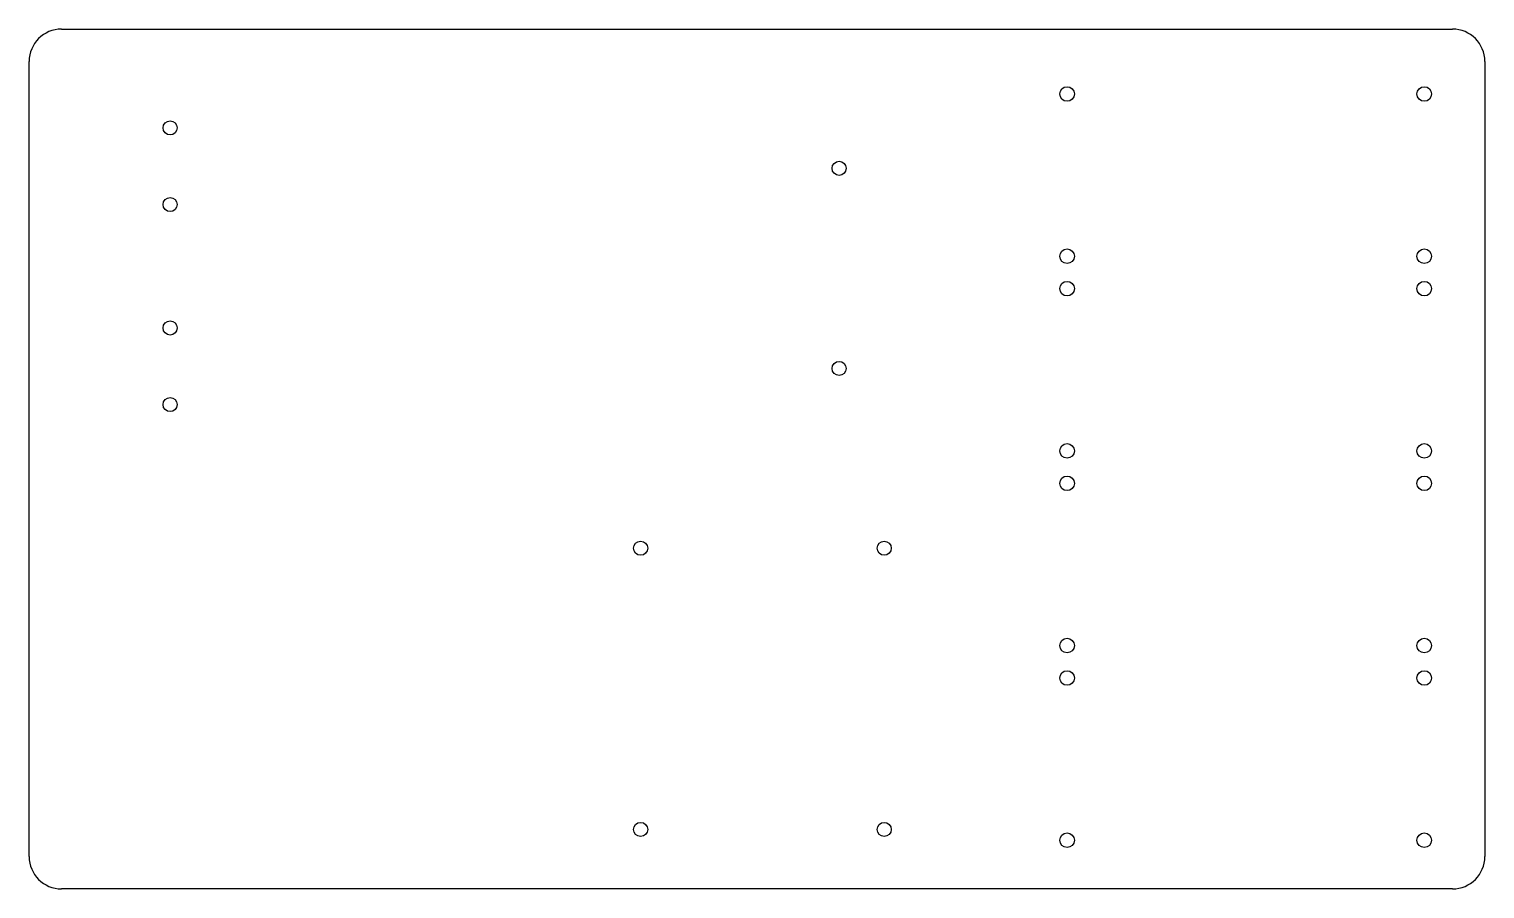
# Model space of a CAD drawing. Extents: x 0 to 13.5, y 0 to 8.
import ezdxf

# ---------------------------------------------------------------- set-up
doc = ezdxf.new("R2010")
doc.units = 0
doc.layers.add('20', color=7, linetype='CONTINUOUS')

msp = doc.modelspace()

# ---------------------------------------------------------------- linework, layer by layer
at = {"layer": '20'}
for p, q in [((0.3, 7.95), (13.15, 7.95)), ((0, 0.3), (0, 7.65)), ((13.45, 7.65), (13.45, 0.3)), ((13.15, 0), (0.3, 0))]:
    msp.add_line(p, q, dxfattribs=at)
for centre, radius in [((9.59, 7.35), 0.067268), ((12.89, 7.35), 0.067268), ((1.302756, 7.036614), 0.065192), ((7.483858, 6.662598), 0.065192), ((1.302756, 6.327953), 0.065192), ((9.59, 5.85), 0.067268), ((12.89, 5.85), 0.067268), ((9.59, 5.55), 0.067268), ((12.89, 5.55), 0.067268), ((1.302756, 5.186614), 0.065192), ((7.483858, 4.812598), 0.065192), ((1.302756, 4.477953), 0.065192), ((9.59, 4.05), 0.067268), ((12.89, 4.05), 0.067268), ((9.59, 3.75), 0.067268), ((12.89, 3.75), 0.067268), ((5.65, 3.15), 0.065192), ((7.9, 3.15), 0.065192), ((9.59, 2.25), 0.067268), ((12.89, 2.25), 0.067268), ((9.59, 1.95), 0.067268), ((12.89, 1.95), 0.067268), ((5.65, 0.55), 0.065192), ((7.9, 0.55), 0.065192), ((9.59, 0.45), 0.067268), ((12.89, 0.45), 0.067268)]:
    msp.add_circle(centre, radius, dxfattribs=at)
for centre, start, end in [((0.3, 7.65), 90, 180), ((13.15, 7.65), 0, 90), ((0.3, 0.3), 180, 270), ((13.15, 0.3), 270, 0)]:
    msp.add_arc(centre, 0.3, start, end, dxfattribs=at)

doc.saveas('drawing.dxf')
